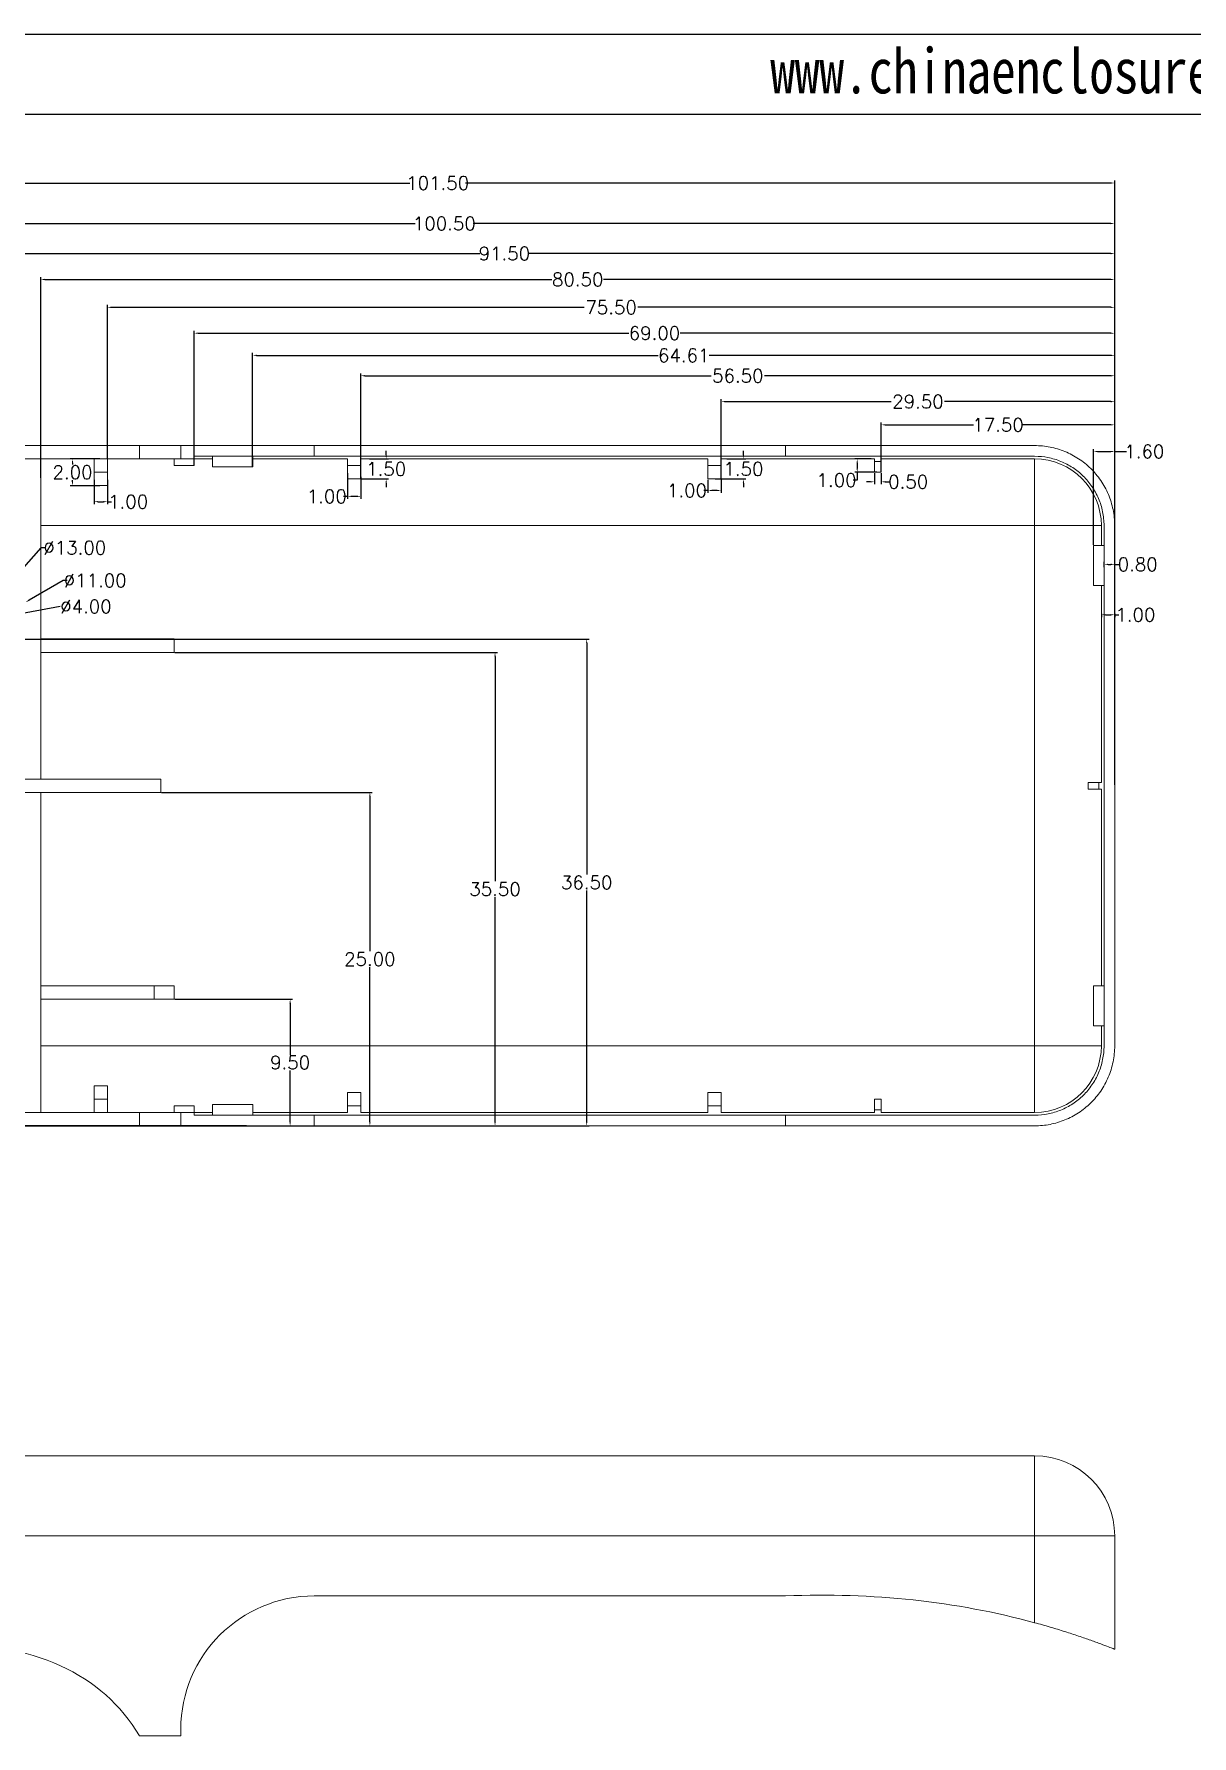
# Model space of a CAD drawing. Header units: inches. Extents: x 1531 to 2581, y 452 to 704.
# Drawn here: x 2281.6 to 2368.4, y 576.7 to 704.3 of the extents above; entities that cross this region are included whole.
import ezdxf

# ---------------------------------------------------------------- set-up
doc = ezdxf.new("R2010")
doc.units = ezdxf.units.IN
doc.header["$LTSCALE"] = 15
doc.layers.add('文字', color=81, linetype='Continuous')
doc.styles.get("Standard").update_dxf_attribs({"font": 'txt', "bigfont": 'gbcbig.shx'})
doc.styles.add('宋体', font='', dxfattribs={"width": 0.8, "height": 3.5})
doc.styles.get('宋体').set_extended_font_data('SimSun')
doc.dimstyles.new('1.5', dxfattribs={"dimtxt": 1, "dimasz": 0.3, "dimexe": 0.18, "dimexo": 0.0625, "dimgap": 0.09, "dimtad": 0, "dimtih": 1, "dimtoh": 1, "dimzin": 0, "dimdsep": 46, "dimtxsty": 'Standard', "dimcen": 0, "dimadec": 0, "dimazin": 2, "dimtfac": 1, "dimtofl": 0, "dimtmove": 0, "dimatfit": 3, "dimfxl": 1, "dimtolj": 1, "dimtzin": 0, "dimarcsym": 0})

# ---------------------------------------------------------------- blocks, each defined once
blk = doc.blocks.new('*D261')
at = {"color": 0, "lineweight": -2}
for p, q in [((2261.12, 648.03), (2261.12, 693.33)), ((2261.42, 693.15), (2309.78, 693.15)), ((2362.32, 693.15), (2313.96, 693.15)), ((2362.62, 648.03), (2362.62, 693.33))]:
    blk.add_line(p, q, dxfattribs=at)
at = {"color": 0}
for points in [[(2261.42, 693.2), (2261.42, 693.1), (2261.12, 693.15)], [(2362.32, 693.2), (2362.32, 693.1), (2362.62, 693.15)]]:
    blk.add_solid(points, dxfattribs=at)
at = {"layer": 'Defpoints', "color": 0}
for p in [(2362.62, 693.15), (2261.12, 647.96), (2362.62, 647.96)]:
    blk.add_point(p, dxfattribs=at)
at = {"color": 0, "insert": (2311.87, 693.15), "char_height": 1, "attachment_point": 5}
blk.add_mtext('\\A1;101.50', dxfattribs=at)
blk = doc.blocks.new('*D262')
at = {"color": 0, "lineweight": -2}
for p, q in [((2361.02, 666.03), (2361.02, 673.2)), ((2361.32, 673.02), (2362.32, 673.02)), ((2362.62, 659.86), (2362.62, 673.2)), ((2362.62, 673.02), (2363.5, 673.02))]:
    blk.add_line(p, q, dxfattribs=at)
at = {"color": 0}
for points in [[(2361.32, 673.07), (2361.32, 672.97), (2361.02, 673.02)], [(2362.32, 673.07), (2362.32, 672.97), (2362.62, 673.02)]]:
    blk.add_solid(points, dxfattribs=at)
at = {"layer": 'Defpoints', "color": 0}
for p in [(2361.02, 673.02), (2361.02, 665.96), (2362.62, 659.8)]:
    blk.add_point(p, dxfattribs=at)
at = {"color": 0, "insert": (2364.84, 673.02), "char_height": 1, "attachment_point": 5}
blk.add_mtext('\\A1;1.60', dxfattribs=at)
blk = doc.blocks.new('*D263')
at = {"color": 0, "lineweight": -2}
for p, q in [((2361.82, 664.34), (2361.82, 664.74)), ((2362.12, 664.56), (2362.32, 664.56)), ((2362.62, 664.34), (2362.62, 664.74)), ((2362.62, 664.56), (2362.92, 664.56))]:
    blk.add_line(p, q, dxfattribs=at)
at = {"color": 0}
for points in [[(2362.12, 664.61), (2362.12, 664.51), (2361.82, 664.56)], [(2362.32, 664.61), (2362.32, 664.51), (2362.62, 664.56)]]:
    blk.add_solid(points, dxfattribs=at)
at = {"layer": 'Defpoints', "color": 0}
for p in [(2361.82, 664.28), (2362.62, 664.56), (2362.62, 664.28)]:
    blk.add_point(p, dxfattribs=at)
at = {"color": 0, "insert": (2364.34, 664.56), "char_height": 1, "attachment_point": 5}
blk.add_mtext('\\A1;0.80', dxfattribs=at)
blk = doc.blocks.new('*D264')
at = {"color": 0, "lineweight": -2}
for p, q in [((2361.62, 660.84), (2361.62, 660.6)), ((2361.92, 660.78), (2362.32, 660.78)), ((2362.62, 660.84), (2362.62, 660.6)), ((2362.62, 660.78), (2362.92, 660.78))]:
    blk.add_line(p, q, dxfattribs=at)
at = {"color": 0}
for points in [[(2361.92, 660.83), (2361.92, 660.73), (2361.62, 660.78)], [(2362.32, 660.83), (2362.32, 660.73), (2362.62, 660.78)]]:
    blk.add_solid(points, dxfattribs=at)
at = {"layer": 'Defpoints', "color": 0}
for p in [(2361.62, 660.91), (2362.62, 660.91), (2362.62, 660.78)]:
    blk.add_point(p, dxfattribs=at)
at = {"color": 0, "insert": (2364.17, 660.78), "char_height": 1, "attachment_point": 5}
blk.add_mtext('\\A1;1.00', dxfattribs=at)
blk = doc.blocks.new('*D265')
at = {"color": 0, "lineweight": -2}
for p, q in [((2345.12, 671.53), (2345.12, 675.2)), ((2345.42, 675.02), (2352.03, 675.02)), ((2362.32, 675.02), (2355.71, 675.02)), ((2362.62, 666.27), (2362.62, 675.2))]:
    blk.add_line(p, q, dxfattribs=at)
at = {"color": 0}
for points in [[(2345.42, 675.07), (2345.42, 674.97), (2345.12, 675.02)], [(2362.32, 675.07), (2362.32, 674.97), (2362.62, 675.02)]]:
    blk.add_solid(points, dxfattribs=at)
at = {"layer": 'Defpoints', "color": 0}
for p in [(2345.12, 675.02), (2345.12, 671.46), (2362.62, 666.21)]:
    blk.add_point(p, dxfattribs=at)
at = {"color": 0, "insert": (2353.87, 675.02), "char_height": 1, "attachment_point": 5}
blk.add_mtext('\\A1;17.50', dxfattribs=at)
blk = doc.blocks.new('*D266')
at = {"color": 0, "lineweight": -2}
for p, q in [((2333.12, 671.03), (2333.12, 676.94)), ((2333.42, 676.76), (2345.86, 676.76)), ((2362.32, 676.76), (2349.87, 676.76)), ((2362.62, 663.19), (2362.62, 676.94))]:
    blk.add_line(p, q, dxfattribs=at)
at = {"color": 0}
for points in [[(2333.42, 676.81), (2333.42, 676.71), (2333.12, 676.76)], [(2362.32, 676.81), (2362.32, 676.71), (2362.62, 676.76)]]:
    blk.add_solid(points, dxfattribs=at)
at = {"layer": 'Defpoints', "color": 0}
for p in [(2333.12, 676.76), (2333.12, 670.96), (2362.62, 663.12)]:
    blk.add_point(p, dxfattribs=at)
at = {"color": 0, "insert": (2347.87, 676.76), "char_height": 1, "attachment_point": 5}
blk.add_mtext('\\A1;29.50', dxfattribs=at)
blk = doc.blocks.new('*D267')
at = {"color": 0, "lineweight": -2}
for p, q in [((2306.12, 671.03), (2306.12, 678.88)), ((2362.62, 657.6), (2362.62, 678.88)), ((2306.42, 678.7), (2332.36, 678.7)), ((2362.32, 678.7), (2336.37, 678.7))]:
    blk.add_line(p, q, dxfattribs=at)
at = {"color": 0}
for points in [[(2306.42, 678.75), (2306.42, 678.65), (2306.12, 678.7)], [(2362.32, 678.75), (2362.32, 678.65), (2362.62, 678.7)]]:
    blk.add_solid(points, dxfattribs=at)
at = {"layer": 'Defpoints', "color": 0}
for p in [(2306.12, 678.7), (2306.12, 670.96), (2362.62, 657.53)]:
    blk.add_point(p, dxfattribs=at)
at = {"color": 0, "insert": (2334.37, 678.7), "char_height": 1, "attachment_point": 5}
blk.add_mtext('\\A1;56.50', dxfattribs=at)
blk = doc.blocks.new('*D268')
at = {"color": 0, "lineweight": -2}
for p, q in [((2298, 671.93), (2298, 680.41)), ((2298.3, 680.23), (2328.39, 680.23)), ((2362.32, 680.23), (2332.23, 680.23)), ((2362.62, 654.17), (2362.62, 680.41))]:
    blk.add_line(p, q, dxfattribs=at)
at = {"color": 0}
for points in [[(2298.3, 680.28), (2298.3, 680.18), (2298, 680.23)], [(2362.32, 680.28), (2362.32, 680.18), (2362.62, 680.23)]]:
    blk.add_solid(points, dxfattribs=at)
at = {"layer": 'Defpoints', "color": 0}
for p in [(2298, 680.23), (2298, 671.86), (2362.62, 654.11)]:
    blk.add_point(p, dxfattribs=at)
at = {"color": 0, "insert": (2330.31, 680.23), "char_height": 1, "attachment_point": 5}
blk.add_mtext('\\A1;64.61', dxfattribs=at)
blk = doc.blocks.new('*D269')
at = {"color": 0, "lineweight": -2}
for p, q in [((2287.12, 672.53), (2287.12, 684.01)), ((2362.62, 655.73), (2362.62, 684.01)), ((2287.42, 683.83), (2322.86, 683.83)), ((2362.32, 683.83), (2326.87, 683.83))]:
    blk.add_line(p, q, dxfattribs=at)
at = {"color": 0}
for points in [[(2287.42, 683.88), (2287.42, 683.78), (2287.12, 683.83)], [(2362.32, 683.88), (2362.32, 683.78), (2362.62, 683.83)]]:
    blk.add_solid(points, dxfattribs=at)
at = {"layer": 'Defpoints', "color": 0}
for p in [(2287.12, 683.83), (2287.12, 672.46), (2362.62, 655.67)]:
    blk.add_point(p, dxfattribs=at)
at = {"color": 0, "insert": (2324.87, 683.83), "char_height": 1, "attachment_point": 5}
blk.add_mtext('\\A1;75.50', dxfattribs=at)
blk = doc.blocks.new('*D270')
at = {"color": 0, "lineweight": -2}
for p, q in [((2293.62, 672.03), (2293.62, 682.07)), ((2293.92, 681.89), (2326.19, 681.89)), ((2362.32, 681.89), (2330.04, 681.89)), ((2362.62, 658.76), (2362.62, 682.07))]:
    blk.add_line(p, q, dxfattribs=at)
at = {"color": 0}
for points in [[(2293.92, 681.94), (2293.92, 681.84), (2293.62, 681.89)], [(2362.32, 681.94), (2362.32, 681.84), (2362.62, 681.89)]]:
    blk.add_solid(points, dxfattribs=at)
at = {"layer": 'Defpoints', "color": 0}
for p in [(2362.62, 681.89), (2293.62, 671.96), (2362.62, 658.7)]:
    blk.add_point(p, dxfattribs=at)
at = {"color": 0, "insert": (2328.12, 681.89), "char_height": 1, "attachment_point": 5}
blk.add_mtext('\\A1;69.00', dxfattribs=at)
blk = doc.blocks.new('*D271')
at = {"color": 0, "lineweight": -2}
for p, q in [((2282.12, 671.04), (2282.12, 686.1)), ((2282.42, 685.92), (2320.44, 685.92)), ((2362.32, 685.92), (2324.29, 685.92)), ((2362.62, 657.6), (2362.62, 686.1))]:
    blk.add_line(p, q, dxfattribs=at)
at = {"color": 0}
for points in [[(2282.42, 685.97), (2282.42, 685.87), (2282.12, 685.92)], [(2362.32, 685.97), (2362.32, 685.87), (2362.62, 685.92)]]:
    blk.add_solid(points, dxfattribs=at)
at = {"layer": 'Defpoints', "color": 0}
for p in [(2362.62, 685.92), (2282.12, 670.98), (2362.62, 657.53)]:
    blk.add_point(p, dxfattribs=at)
at = {"color": 0, "insert": (2322.37, 685.92), "char_height": 1, "attachment_point": 5}
blk.add_mtext('\\A1;80.50', dxfattribs=at)
blk = doc.blocks.new('*D272')
at = {"color": 0, "lineweight": -2}
for p, q in [((2271.12, 670.78), (2271.12, 688.04)), ((2271.42, 687.86), (2315.03, 687.86)), ((2362.32, 687.86), (2318.71, 687.86)), ((2362.62, 657.6), (2362.62, 688.04))]:
    blk.add_line(p, q, dxfattribs=at)
at = {"color": 0}
for points in [[(2271.42, 687.91), (2271.42, 687.81), (2271.12, 687.86)], [(2362.32, 687.91), (2362.32, 687.81), (2362.62, 687.86)]]:
    blk.add_solid(points, dxfattribs=at)
at = {"layer": 'Defpoints', "color": 0}
for p in [(2362.62, 687.86), (2271.12, 670.71), (2362.62, 657.53)]:
    blk.add_point(p, dxfattribs=at)
at = {"color": 0, "insert": (2316.87, 687.86), "char_height": 1, "attachment_point": 5}
blk.add_mtext('\\A1;91.50', dxfattribs=at)
blk = doc.blocks.new('*D273')
at = {"color": 0, "lineweight": -2}
for p, q in [((2262.12, 666.15), (2262.12, 690.29)), ((2362.62, 654.17), (2362.62, 690.29)), ((2262.42, 690.11), (2310.19, 690.11)), ((2362.32, 690.11), (2314.54, 690.11))]:
    blk.add_line(p, q, dxfattribs=at)
at = {"color": 0}
for points in [[(2262.42, 690.16), (2262.42, 690.06), (2262.12, 690.11)], [(2362.32, 690.16), (2362.32, 690.06), (2362.62, 690.11)]]:
    blk.add_solid(points, dxfattribs=at)
at = {"layer": 'Defpoints', "color": 0}
for p in [(2362.62, 690.11), (2262.12, 666.09), (2362.62, 654.11)]:
    blk.add_point(p, dxfattribs=at)
at = {"color": 0, "insert": (2312.37, 690.11), "char_height": 1, "attachment_point": 5}
blk.add_mtext('\\A1;100.50', dxfattribs=at)
blk = doc.blocks.new('*D274')
at = {"color": 0, "lineweight": -2}
for p, q in [((2306.75, 672.46), (2308.19, 672.46)), ((2308.01, 672.76), (2308.01, 673.06)), ((2306.18, 670.96), (2308.19, 670.96)), ((2308.01, 670.66), (2308.01, 670.36))]:
    blk.add_line(p, q, dxfattribs=at)
at = {"color": 0}
for points in [[(2307.96, 672.76), (2308.06, 672.76), (2308.01, 672.46)], [(2307.96, 670.66), (2308.06, 670.66), (2308.01, 670.96)]]:
    blk.add_solid(points, dxfattribs=at)
at = {"layer": 'Defpoints', "color": 0}
for p in [(2306.69, 672.46), (2306.12, 670.96), (2308.01, 670.96)]:
    blk.add_point(p, dxfattribs=at)
at = {"color": 0, "insert": (2308.01, 671.71), "char_height": 1, "attachment_point": 5}
blk.add_mtext('\\A1;1.50', dxfattribs=at)
blk = doc.blocks.new('*D275')
at = {"color": 0, "lineweight": -2}
for p, q in [((2305.12, 671.4), (2305.12, 669.48)), ((2306.12, 671.12), (2306.12, 669.48)), ((2305.12, 669.66), (2304.82, 669.66)), ((2305.82, 669.66), (2305.42, 669.66))]:
    blk.add_line(p, q, dxfattribs=at)
at = {"color": 0}
for points in [[(2305.42, 669.71), (2305.42, 669.61), (2305.12, 669.66)], [(2305.82, 669.71), (2305.82, 669.61), (2306.12, 669.66)]]:
    blk.add_solid(points, dxfattribs=at)
at = {"layer": 'Defpoints', "color": 0}
for p in [(2305.12, 671.46), (2306.12, 671.19), (2305.12, 669.66)]:
    blk.add_point(p, dxfattribs=at)
at = {"color": 0, "insert": (2303.56, 669.66), "char_height": 1, "attachment_point": 5}
blk.add_mtext('\\A1;1.00', dxfattribs=at)
blk = doc.blocks.new('*D276')
at = {"color": 0, "lineweight": -2}
for p, q in [((2332.12, 670.1), (2331.82, 670.1)), ((2332.12, 670.9), (2332.12, 669.92)), ((2332.82, 670.1), (2332.42, 670.1)), ((2333.12, 670.9), (2333.12, 669.92))]:
    blk.add_line(p, q, dxfattribs=at)
at = {"color": 0}
for points in [[(2332.42, 670.15), (2332.42, 670.05), (2332.12, 670.1)], [(2332.82, 670.15), (2332.82, 670.05), (2333.12, 670.1)]]:
    blk.add_solid(points, dxfattribs=at)
at = {"layer": 'Defpoints', "color": 0}
for p in [(2332.12, 670.96), (2332.12, 670.1), (2333.12, 670.96)]:
    blk.add_point(p, dxfattribs=at)
at = {"color": 0, "insert": (2330.56, 670.1), "char_height": 1, "attachment_point": 5}
blk.add_mtext('\\A1;1.00', dxfattribs=at)
blk = doc.blocks.new('*D277')
at = {"color": 0, "lineweight": -2}
for p, q in [((2333.54, 672.46), (2334.97, 672.46)), ((2334.79, 672.76), (2334.79, 673.06)), ((2332.68, 670.96), (2334.97, 670.96)), ((2334.79, 670.66), (2334.79, 670.36))]:
    blk.add_line(p, q, dxfattribs=at)
at = {"color": 0}
for points in [[(2334.74, 672.76), (2334.84, 672.76), (2334.79, 672.46)], [(2334.74, 670.66), (2334.84, 670.66), (2334.79, 670.96)]]:
    blk.add_solid(points, dxfattribs=at)
at = {"layer": 'Defpoints', "color": 0}
for p in [(2333.47, 672.46), (2334.79, 672.46), (2332.62, 670.96)]:
    blk.add_point(p, dxfattribs=at)
at = {"color": 0, "insert": (2334.79, 671.71), "char_height": 1, "attachment_point": 5}
blk.add_mtext('\\A1;1.50', dxfattribs=at)
blk = doc.blocks.new('*D278')
at = {"color": 0, "lineweight": -2}
for p, q in [((2344.62, 671.4), (2344.62, 670.57)), ((2345.12, 671.4), (2345.12, 670.57)), ((2344.32, 670.75), (2344.02, 670.75)), ((2345.42, 670.75), (2345.72, 670.75))]:
    blk.add_line(p, q, dxfattribs=at)
at = {"color": 0}
for points in [[(2344.32, 670.8), (2344.32, 670.7), (2344.62, 670.75)], [(2345.42, 670.8), (2345.42, 670.7), (2345.12, 670.75)]]:
    blk.add_solid(points, dxfattribs=at)
at = {"layer": 'Defpoints', "color": 0}
for p in [(2344.62, 671.46), (2345.12, 671.46), (2345.12, 670.75)]:
    blk.add_point(p, dxfattribs=at)
at = {"color": 0, "insert": (2347.14, 670.75), "char_height": 1, "attachment_point": 5}
blk.add_mtext('\\A1;0.50', dxfattribs=at)
blk = doc.blocks.new('*D279')
at = {"color": 0, "lineweight": -2}
for p, q in [((2344.36, 672.46), (2343.14, 672.46)), ((2344.8, 671.46), (2343.14, 671.46)), ((2343.32, 672.16), (2343.32, 671.76)), ((2343.32, 671.46), (2343.32, 670.87)), ((2343.32, 670.87), (2343.02, 670.87))]:
    blk.add_line(p, q, dxfattribs=at)
at = {"color": 0}
for points in [[(2343.27, 672.16), (2343.37, 672.16), (2343.32, 672.46)], [(2343.27, 671.76), (2343.37, 671.76), (2343.32, 671.46)]]:
    blk.add_solid(points, dxfattribs=at)
at = {"layer": 'Defpoints', "color": 0}
for p in [(2343.32, 672.46), (2344.42, 672.46), (2344.87, 671.46)]:
    blk.add_point(p, dxfattribs=at)
at = {"color": 0, "insert": (2341.77, 670.87), "char_height": 1, "attachment_point": 5}
blk.add_mtext('\\A1;1.00', dxfattribs=at)
blk = doc.blocks.new('*D280')
at = {"color": 0, "lineweight": -2}
for p, q in [((2286.55, 672.46), (2284.32, 672.46)), ((2284.5, 672.16), (2284.5, 672.05)), ((2286.55, 670.46), (2284.32, 670.46)), ((2284.5, 670.76), (2284.5, 670.87))]:
    blk.add_line(p, q, dxfattribs=at)
at = {"color": 0}
for points in [[(2284.45, 672.16), (2284.55, 672.16), (2284.5, 672.46)], [(2284.45, 670.76), (2284.55, 670.76), (2284.5, 670.46)]]:
    blk.add_solid(points, dxfattribs=at)
at = {"layer": 'Defpoints', "color": 0}
for p in [(2284.5, 672.46), (2286.62, 672.46), (2286.62, 670.46)]:
    blk.add_point(p, dxfattribs=at)
at = {"color": 0, "insert": (2284.5, 671.46), "char_height": 1, "attachment_point": 5}
blk.add_mtext('\\A1;2.00', dxfattribs=at)
blk = doc.blocks.new('*D281')
at = {"color": 0, "lineweight": -2}
for p, q in [((2286.12, 670.9), (2286.12, 669.08)), ((2287.12, 670.9), (2287.12, 669.08)), ((2286.42, 669.26), (2286.82, 669.26)), ((2287.12, 669.26), (2287.42, 669.26))]:
    blk.add_line(p, q, dxfattribs=at)
at = {"color": 0}
for points in [[(2286.42, 669.31), (2286.42, 669.21), (2286.12, 669.26)], [(2286.82, 669.31), (2286.82, 669.21), (2287.12, 669.26)]]:
    blk.add_solid(points, dxfattribs=at)
at = {"layer": 'Defpoints', "color": 0}
for p in [(2286.12, 670.96), (2287.12, 670.96), (2287.12, 669.26)]:
    blk.add_point(p, dxfattribs=at)
at = {"color": 0, "insert": (2288.67, 669.26), "char_height": 1, "attachment_point": 5}
blk.add_mtext('\\A1;1.00', dxfattribs=at)
blk = doc.blocks.new('*D290')
at = {"color": 0, "lineweight": -2}
for p, q in [((2263.8, 662.96), (2239.47, 662.96)), ((2239.65, 662.66), (2239.65, 643.3)), ((2239.65, 622.76), (2239.65, 642.12)), ((2297.55, 622.46), (2239.47, 622.46))]:
    blk.add_line(p, q, dxfattribs=at)
at = {"color": 0}
for points in [[(2239.6, 662.66), (2239.7, 662.66), (2239.65, 662.96)], [(2239.6, 622.76), (2239.7, 622.76), (2239.65, 622.46)]]:
    blk.add_solid(points, dxfattribs=at)
at = {"layer": 'Defpoints', "color": 0}
for p in [(2239.65, 662.96), (2263.87, 662.96), (2297.62, 622.46)]:
    blk.add_point(p, dxfattribs=at)
at = {"color": 0, "insert": (2239.65, 642.71), "char_height": 1, "attachment_point": 5}
blk.add_mtext('\\A1;40.50', dxfattribs=at)
blk = doc.blocks.new('*D293')
at = {"color": 0, "lineweight": -2}
for p, q in [((2292.18, 631.96), (2300.99, 631.96)), ((2300.81, 631.66), (2300.81, 627.8)), ((2300.81, 622.76), (2300.81, 626.62)), ((2295.69, 622.46), (2300.99, 622.46))]:
    blk.add_line(p, q, dxfattribs=at)
at = {"color": 0}
for points in [[(2300.76, 631.66), (2300.86, 631.66), (2300.81, 631.96)], [(2300.76, 622.76), (2300.86, 622.76), (2300.81, 622.46)]]:
    blk.add_solid(points, dxfattribs=at)
at = {"layer": 'Defpoints', "color": 0}
for p in [(2292.12, 631.96), (2300.81, 631.96), (2295.63, 622.46)]:
    blk.add_point(p, dxfattribs=at)
at = {"color": 0, "insert": (2300.81, 627.21), "char_height": 1, "attachment_point": 5}
blk.add_mtext('\\A1;9.50', dxfattribs=at)
blk = doc.blocks.new('*D294')
at = {"color": 0, "lineweight": -2}
for p, q in [((2291.18, 647.46), (2306.97, 647.46)), ((2306.79, 647.16), (2306.79, 635.55)), ((2306.79, 622.76), (2306.79, 634.37)), ((2303.63, 622.46), (2306.97, 622.46))]:
    blk.add_line(p, q, dxfattribs=at)
at = {"color": 0}
for points in [[(2306.74, 647.16), (2306.84, 647.16), (2306.79, 647.46)], [(2306.74, 622.76), (2306.84, 622.76), (2306.79, 622.46)]]:
    blk.add_solid(points, dxfattribs=at)
at = {"layer": 'Defpoints', "color": 0}
for p in [(2291.12, 647.46), (2306.79, 647.46), (2303.56, 622.46)]:
    blk.add_point(p, dxfattribs=at)
at = {"color": 0, "insert": (2306.79, 634.96), "char_height": 1, "attachment_point": 5}
blk.add_mtext('\\A1;25.00', dxfattribs=at)
blk = doc.blocks.new('*D295')
at = {"color": 0, "lineweight": -2}
for p, q in [((2292.18, 657.96), (2316.35, 657.96)), ((2316.17, 657.66), (2316.17, 640.8)), ((2316.17, 622.76), (2316.17, 639.62)), ((2311.6, 622.46), (2316.35, 622.46))]:
    blk.add_line(p, q, dxfattribs=at)
at = {"color": 0}
for points in [[(2316.12, 657.66), (2316.22, 657.66), (2316.17, 657.96)], [(2316.12, 622.76), (2316.22, 622.76), (2316.17, 622.46)]]:
    blk.add_solid(points, dxfattribs=at)
at = {"layer": 'Defpoints', "color": 0}
for p in [(2292.12, 657.96), (2316.17, 657.96), (2311.54, 622.46)]:
    blk.add_point(p, dxfattribs=at)
at = {"color": 0, "insert": (2316.17, 640.21), "char_height": 1, "attachment_point": 5}
blk.add_mtext('\\A1;35.50', dxfattribs=at)
blk = doc.blocks.new('*D296')
at = {"color": 0, "lineweight": -2}
for p, q in [((2277.97, 658.96), (2323.22, 658.96)), ((2323.04, 658.66), (2323.04, 641.3)), ((2323.04, 622.76), (2323.04, 640.12)), ((2278.44, 622.46), (2323.22, 622.46))]:
    blk.add_line(p, q, dxfattribs=at)
at = {"color": 0}
for points in [[(2322.99, 658.66), (2323.09, 658.66), (2323.04, 658.96)], [(2322.99, 622.76), (2323.09, 622.76), (2323.04, 622.46)]]:
    blk.add_solid(points, dxfattribs=at)
at = {"layer": 'Defpoints', "color": 0}
for p in [(2277.9, 658.96), (2278.38, 622.46), (2323.04, 622.46)]:
    blk.add_point(p, dxfattribs=at)
at = {"color": 0, "insert": (2323.04, 640.71), "char_height": 1, "attachment_point": 5}
blk.add_mtext('\\A1;36.50', dxfattribs=at)
blk = doc.blocks.new('*D298')
at = {"color": 0, "lineweight": -2}
blk.add_line((2283.58, 661.4), (2278.16, 660.39), dxfattribs=at)
at = {"color": 0}
blk.add_solid([(2278.16, 660.44), (2278.17, 660.34), (2277.87, 660.33)], dxfattribs=at)
at = {"layer": 'Defpoints', "color": 0}
for p in [(2277.87, 660.33), (2273.94, 659.6)]:
    blk.add_point(p, dxfattribs=at)
at = {"color": 0, "insert": (2285.51, 661.4), "char_height": 1, "attachment_point": 5}
blk.add_mtext('\\A1;∅4.00', dxfattribs=at)
blk = doc.blocks.new('*D299')
at = {"color": 0, "lineweight": -2}
for p, q in [((2282.12, 665.81), (2280.66, 664.12)), ((2282.42, 665.81), (2282.12, 665.81))]:
    blk.add_line(p, q, dxfattribs=at)
at = {"color": 0}
blk.add_solid([(2280.62, 664.15), (2280.7, 664.09), (2280.46, 663.89)], dxfattribs=at)
at = {"layer": 'Defpoints', "color": 0}
for p in [(2280.46, 663.89), (2271.98, 654.04)]:
    blk.add_point(p, dxfattribs=at)
at = {"color": 0, "insert": (2284.67, 665.81), "char_height": 1, "attachment_point": 5}
blk.add_mtext('\\A1;∅13.00', dxfattribs=at)
blk = doc.blocks.new('*D300')
at = {"color": 0, "lineweight": -2}
for p, q in [((2283.81, 663.36), (2281.24, 661.87)), ((2284.11, 663.36), (2283.81, 663.36))]:
    blk.add_line(p, q, dxfattribs=at)
at = {"color": 0}
blk.add_solid([(2281.22, 661.92), (2281.27, 661.83), (2280.98, 661.72)], dxfattribs=at)
at = {"layer": 'Defpoints', "color": 0}
for p in [(2280.98, 661.72), (2271.46, 656.21)]:
    blk.add_point(p, dxfattribs=at)
at = {"color": 0, "insert": (2286.2, 663.36), "char_height": 1, "attachment_point": 5}
blk.add_mtext('\\A1;∅11.00', dxfattribs=at)

msp = doc.modelspace()

# ---------------------------------------------------------------- linework, layer by layer
for p, q in [((2224.867, 704.319), (2581.267, 704.319)), ((2236.867, 698.319), (2575.267, 698.319))]:
    msp.add_line(p, q)
at = {"color": 7, "linetype": 'Continuous', "lineweight": 15}
for p, q in [((2282.117, 648.465), (2282.117, 672.465)), ((2286.117, 672.465), (2286.117, 671.465)), ((2287.117, 671.465), (2287.117, 672.465)), ((2289.513, 673.465), (2289.513, 672.465)), ((2292.617, 673.465), (2289.513, 673.465)), ((2292.617, 672.465), (2289.513, 672.465)), ((2292.117, 671.965), (2292.117, 672.465)), ((2292.617, 673.465), (2292.617, 672.465)), ((2292.617, 673.465), (2302.617, 673.465)), ((2292.617, 672.465), (2293.617, 672.465)), ((2302.617, 672.665), (2293.617, 672.665)), ((2293.617, 672.465), (2293.617, 672.665)), ((2293.617, 672.465), (2293.617, 671.965)), ((2295.005, 672.465), (2293.617, 672.465)), ((2295.005, 671.865), (2295.005, 672.665)), ((2298.005, 672.665), (2298.005, 671.865)), ((2305.117, 672.465), (2298.005, 672.465)), ((2302.617, 673.465), (2302.617, 672.665)), ((2302.617, 673.465), (2337.953, 673.465)), ((2302.617, 672.665), (2337.953, 672.665)), ((2305.117, 672.465), (2305.117, 671.965)), ((2332.117, 672.465), (2306.117, 672.465)), ((2306.117, 671.965), (2306.117, 672.465)), ((2332.117, 672.465), (2332.117, 671.965)), ((2344.617, 672.465), (2333.117, 672.465)), ((2333.117, 671.965), (2333.117, 672.465)), ((2337.953, 673.465), (2337.953, 672.665)), ((2344.617, 672.465), (2344.617, 672.265)), ((2356.617, 672.465), (2345.117, 672.465)), ((2345.117, 672.265), (2345.117, 672.465)), ((2356.617, 667.465), (2356.617, 672.465)), ((2287.117, 671.465), (2286.117, 671.465)), ((2286.117, 671.465), (2286.117, 670.465)), ((2287.117, 671.465), (2287.117, 670.465)), ((2292.117, 671.965), (2293.617, 671.965)), ((2298.005, 671.865), (2295.005, 671.865)), ((2305.117, 671.965), (2306.117, 671.965)), ((2305.117, 670.965), (2305.117, 671.965)), ((2306.117, 671.965), (2306.117, 670.965)), ((2332.117, 670.965), (2332.117, 671.965)), ((2332.117, 671.965), (2333.117, 671.965)), ((2333.117, 671.965), (2333.117, 670.965)), ((2345.117, 672.265), (2344.617, 672.265)), ((2344.617, 672.265), (2344.617, 671.465)), ((2345.117, 671.465), (2344.617, 671.465)), ((2345.117, 671.465), (2345.117, 672.265)), ((2287.117, 670.465), (2286.117, 670.465)), ((2306.117, 670.965), (2305.117, 670.965)), ((2333.117, 670.965), (2332.117, 670.965)), ((2282.117, 667.465), (2356.617, 667.465)), ((2356.617, 667.465), (2356.617, 628.465)), ((2361.617, 667.465), (2356.617, 667.465)), ((2361.617, 665.965), (2361.617, 667.465)), ((2361.817, 667.465), (2361.817, 628.465)), ((2362.617, 667.465), (2362.617, 628.465)), ((2361.017, 662.965), (2361.017, 665.965)), ((2361.017, 665.965), (2361.817, 665.965)), ((2361.817, 662.965), (2361.017, 662.965)), ((2361.617, 648.215), (2361.617, 662.965)), ((2292.117, 658.965), (2282.117, 658.965)), ((2292.117, 657.965), (2292.117, 658.965)), ((2282.117, 657.965), (2292.117, 657.965)), ((2273.003, 648.465), (2291.117, 648.465)), ((2291.117, 647.465), (2291.117, 648.465)), ((2360.617, 648.215), (2360.617, 647.715)), ((2361.417, 648.215), (2360.617, 648.215)), ((2361.417, 648.215), (2361.417, 647.715)), ((2361.617, 648.215), (2361.417, 648.215)), ((2273.003, 647.465), (2291.117, 647.465)), ((2282.117, 623.465), (2282.117, 647.465)), ((2360.617, 647.715), (2361.417, 647.715)), ((2361.417, 647.715), (2361.617, 647.715)), ((2361.617, 632.965), (2361.617, 647.715)), ((2290.617, 632.965), (2282.117, 632.965)), ((2290.617, 632.965), (2290.617, 631.965)), ((2290.617, 632.965), (2292.117, 632.965)), ((2292.117, 632.965), (2292.117, 631.965)), ((2361.017, 632.965), (2361.017, 629.965)), ((2361.017, 632.965), (2361.817, 632.965)), ((2282.117, 631.965), (2290.617, 631.965)), ((2290.617, 631.965), (2292.117, 631.965)), ((2361.817, 629.965), (2361.017, 629.965)), ((2361.617, 628.465), (2361.617, 629.965)), ((2356.617, 628.465), (2282.117, 628.465)), ((2361.617, 628.465), (2356.617, 628.465)), ((2356.617, 623.465), (2356.617, 628.465)), ((2286.117, 625.465), (2287.117, 625.465)), ((2286.117, 624.465), (2286.117, 625.465)), ((2287.117, 624.465), (2287.117, 625.465)), ((2286.117, 624.465), (2287.117, 624.465)), ((2286.117, 624.465), (2286.117, 623.465)), ((2287.117, 623.465), (2287.117, 624.465)), ((2292.117, 623.965), (2292.117, 623.465)), ((2292.117, 623.965), (2293.617, 623.965)), ((2293.617, 623.465), (2293.617, 623.965)), ((2298.005, 624.065), (2295.005, 624.065)), ((2295.005, 623.265), (2295.005, 624.065)), ((2298.005, 624.065), (2298.005, 623.265)), ((2306.117, 624.965), (2305.117, 624.965)), ((2305.117, 624.965), (2305.117, 623.965)), ((2305.117, 623.965), (2306.117, 623.965)), ((2305.117, 623.965), (2305.117, 623.465)), ((2306.117, 623.965), (2306.117, 624.965)), ((2306.117, 623.465), (2306.117, 623.965)), ((2332.117, 624.965), (2332.117, 623.965)), ((2333.117, 624.965), (2332.117, 624.965)), ((2332.117, 623.965), (2333.117, 623.965)), ((2332.117, 623.965), (2332.117, 623.465)), ((2333.117, 623.965), (2333.117, 624.965)), ((2333.117, 623.465), (2333.117, 623.965)), ((2345.117, 624.465), (2344.617, 624.465)), ((2344.617, 624.465), (2344.617, 623.665)), ((2345.117, 623.665), (2345.117, 624.465)), ((2289.513, 623.465), (2289.513, 622.465)), ((2289.513, 623.465), (2292.617, 623.465)), ((2292.617, 623.465), (2292.617, 622.465)), ((2293.617, 623.465), (2292.617, 623.465)), ((2293.617, 623.465), (2293.617, 623.265)), ((2295.005, 623.465), (2293.617, 623.465)), ((2293.617, 623.265), (2302.617, 623.265)), ((2305.117, 623.465), (2298.005, 623.465)), ((2302.617, 623.265), (2302.617, 622.465)), ((2337.953, 623.265), (2302.617, 623.265)), ((2332.117, 623.465), (2306.117, 623.465)), ((2344.617, 623.465), (2333.117, 623.465)), ((2337.953, 623.265), (2337.953, 622.465)), ((2344.617, 623.665), (2344.617, 623.465)), ((2345.117, 623.665), (2344.617, 623.665)), ((2345.117, 623.465), (2345.117, 623.665)), ((2356.617, 623.465), (2345.117, 623.465)), ((2289.513, 622.465), (2292.617, 622.465)), ((2292.617, 622.465), (2302.617, 622.465)), ((2302.617, 622.465), (2337.953, 622.465)), ((2270.117, 597.725), (2356.617, 597.725)), ((2356.617, 597.725), (2356.617, 591.725)), ((2356.617, 591.725), (2267.117, 591.725)), ((2362.617, 591.725), (2356.617, 591.725)), ((2356.617, 585.217), (2356.617, 591.725)), ((2362.617, 591.725), (2362.617, 583.225)), ((2302.617, 587.225), (2337.953, 587.225)), ((2292.617, 576.725), (2289.513, 576.725)), ((2292.617, 576.725), (2292.617, 577.225))]:
    msp.add_line(p, q, dxfattribs=at)
for centre, radius, start, end in [((2356.617, 667.465), 5, 0, 90), ((2356.617, 628.465), 5, 270, 0), ((2356.617, 591.725), 6, 0, 90), ((2302.617, 577.225), 10, 90, 180)]:
    msp.add_arc(centre, radius, start, end, dxfattribs=at)
for points in [[(2274.117, 673.465), (2281.62, 673.465), (2286.752, 673.465), (2289.513, 673.465)], [(2274.117, 672.465), (2281.62, 672.465), (2286.752, 672.465), (2289.513, 672.465)], [(2337.953, 673.465), (2344.491, 673.465), (2350.712, 673.465), (2356.617, 673.465)], [(2337.953, 672.665), (2344.491, 672.665), (2350.712, 672.665), (2356.617, 672.665)], [(2274.117, 623.465), (2281.62, 623.465), (2286.752, 623.465), (2289.513, 623.465)], [(2337.953, 623.265), (2344.491, 623.265), (2350.712, 623.265), (2356.617, 623.265)], [(2274.117, 622.465), (2281.62, 622.465), (2286.752, 622.465), (2289.513, 622.465)], [(2337.953, 622.465), (2344.491, 622.465), (2350.712, 622.465), (2356.617, 622.465)], [(2337.953, 587.225), (2344.491, 587.488), (2350.712, 586.819), (2356.617, 585.217)], [(2274.117, 583.725), (2281.62, 583.742), (2286.752, 581.409), (2289.513, 576.725)]]:
    msp.add_open_spline(points, degree=3, dxfattribs=at)
for points, knots in [([(2362.617, 667.465), (2362.617, 667.871), (2362.576, 668.27), (2362.416, 669.054), (2362.296, 669.442), (2361.985, 670.175), (2361.795, 670.521), (2361.461, 671.011), (2361.341, 671.169), (2361.089, 671.47), (2360.956, 671.613), (2360.679, 671.885), (2360.533, 672.014), (2360.231, 672.258), (2360.072, 672.374), (2359.584, 672.694), (2359.243, 672.873), (2358.53, 673.164), (2358.155, 673.277), (2357.395, 673.427), (2357.009, 673.465), (2356.617, 673.465)], [0, 0, 0, 0, 0.125, 0.125, 0.25, 0.25, 0.375, 0.375, 0.4375, 0.4375, 0.5, 0.5, 0.5625, 0.5625, 0.625, 0.625, 0.75, 0.75, 0.875, 0.875, 1, 1, 1, 1]), ([(2356.617, 672.665), (2356.957, 672.665), (2357.29, 672.632), (2357.944, 672.503), (2358.269, 672.407), (2358.891, 672.153), (2359.187, 671.998), (2359.747, 671.63), (2360.014, 671.416), (2360.498, 670.942), (2360.715, 670.684), (2361.1, 670.121), (2361.269, 669.814), (2361.537, 669.182), (2361.64, 668.853), (2361.781, 668.168), (2361.817, 667.817), (2361.817, 667.465)], [0, 0, 0, 0, 0.125, 0.125, 0.25, 0.25, 0.375, 0.375, 0.5, 0.5, 0.625, 0.625, 0.75, 0.75, 0.875, 0.875, 1, 1, 1, 1]), ([(2361.817, 628.465), (2361.817, 628.113), (2361.782, 627.767), (2361.644, 627.089), (2361.539, 626.752), (2361.27, 626.117), (2361.106, 625.817), (2360.816, 625.393), (2360.712, 625.255), (2360.493, 624.994), (2360.378, 624.87), (2360.017, 624.516), (2359.753, 624.303), (2359.188, 623.932), (2358.893, 623.777), (2358.275, 623.525), (2357.949, 623.427), (2357.29, 623.298), (2356.956, 623.265), (2356.617, 623.265)], [0, 0, 0, 0, 0.125, 0.125, 0.25, 0.25, 0.375, 0.375, 0.4375, 0.4375, 0.5, 0.5, 0.625, 0.625, 0.75, 0.75, 0.875, 0.875, 1, 1, 1, 1]), ([(2356.617, 622.465), (2357.009, 622.465), (2357.394, 622.503), (2357.961, 622.614), (2358.148, 622.66), (2358.519, 622.771), (2358.703, 622.836), (2359.242, 623.055), (2359.583, 623.235), (2360.229, 623.658), (2360.537, 623.905), (2361.094, 624.451), (2361.345, 624.749), (2361.789, 625.398), (2361.983, 625.752), (2362.294, 626.482), (2362.413, 626.861), (2362.535, 627.454), (2362.566, 627.656), (2362.607, 628.059), (2362.617, 628.261), (2362.617, 628.465)], [0, 0, 0, 0, 0.125, 0.125, 0.1875, 0.1875, 0.25, 0.25, 0.375, 0.375, 0.5, 0.5, 0.625, 0.625, 0.75, 0.75, 0.875, 0.875, 0.9375, 0.9375, 1, 1, 1, 1]), ([(2362.617, 583.225), (2362.617, 583.225), (2362.576, 583.242), (2362.416, 583.304), (2362.296, 583.351), (2361.985, 583.471), (2361.795, 583.543), (2361.461, 583.668), (2361.341, 583.712), (2361.089, 583.804), (2360.956, 583.852), (2360.679, 583.951), (2360.533, 584.002), (2360.231, 584.107), (2360.072, 584.161), (2359.584, 584.326), (2359.243, 584.437), (2358.53, 584.663), (2358.155, 584.778), (2357.395, 585.001), (2357.009, 585.11), (2356.617, 585.217)], [0, 0, 0, 0, 0.125, 0.125, 0.25, 0.25, 0.375, 0.375, 0.4375, 0.4375, 0.5, 0.5, 0.5625, 0.5625, 0.625, 0.625, 0.75, 0.75, 0.875, 0.875, 1, 1, 1, 1])]:
    msp.add_open_spline(points, degree=3, knots=knots, dxfattribs=at)

# ---------------------------------------------------------------- texts
at = {"layer": '文字', "color": 0, "insert": (2336.806, 703.251), "char_height": 3.3792, "width": 59.3693, "attachment_point": 1, "style": '宋体'}
msp.add_mtext('www.chinaenclosure.com', dxfattribs=at)

# ---------------------------------------------------------------- dimensions: what is measured, and where the dimension line sits
for base, p1, p2, picture, middle in [((2362.617, 693.147), (2261.117, 647.965), (2362.617, 647.965), '*D261', (2311.867, 693.147)), ((2362.617, 687.863), (2271.117, 670.715), (2362.617, 657.533), '*D272', (2316.867, 687.863)), ((2362.617, 685.921), (2282.117, 670.978), (2362.617, 657.533), '*D271', (2322.367, 685.921)), ((2298.005, 680.232), (2362.617, 654.108), (2298.005, 671.865), '*D268', (2330.311, 680.232)), ((2306.117, 678.701), (2362.617, 657.533), (2306.117, 670.965), '*D267', (2334.367, 678.701)), ((2333.117, 676.762), (2362.617, 663.123), (2333.117, 670.965), '*D266', (2347.867, 676.762)), ((2345.117, 675.023), (2362.617, 666.211), (2345.117, 671.465), '*D265', (2353.867, 675.023)), ((2305.117, 669.655), (2306.117, 671.185), (2305.117, 671.465), '*D275', (2303.56, 669.655)), ((2345.117, 670.754), (2344.617, 671.465), (2345.117, 671.465), '*D278', (2347.14, 670.754)), ((2287.117, 669.263), (2286.117, 670.965), (2287.117, 670.965), '*D281', (2288.674, 669.263)), ((2332.117, 670.101), (2333.117, 670.965), (2332.117, 670.965), '*D276', (2330.56, 670.101)), ((2362.617, 664.559), (2361.817, 664.276), (2362.617, 664.276), '*D263', (2364.34, 664.559)), ((2362.617, 660.781), (2361.617, 660.906), (2362.617, 660.906), '*D264', (2364.174, 660.781))]:
    dim = msp.add_linear_dim(base=base, p1=p1, p2=p2, dimstyle='1.5')
    dim.commit()
    dim.dimension.update_dxf_attribs({"geometry": picture, "text_midpoint": middle})
for base, p1, p2, picture, middle in [((2362.617, 690.109), (2262.117, 666.09), (2362.617, 654.108), '*D273', (2312.367, 690.109)), ((2287.117, 683.833), (2362.617, 655.672), (2287.117, 672.465), '*D269', (2324.867, 683.833)), ((2362.617, 681.887), (2293.617, 671.965), (2362.617, 658.702), '*D270', (2328.117, 681.887)), ((2361.017, 673.016), (2362.617, 659.802), (2361.017, 665.965), '*D262', (2364.84, 673.016))]:
    dim = msp.add_linear_dim(base=base, p1=p1, p2=p2, dimstyle='1.5')
    dim.commit()
    dim.dimension.update_dxf_attribs({"geometry": picture, "text_midpoint": middle, "dimtype": 160})
for base, p1, p2, picture, middle in [((2284.502, 672.465), (2286.617, 670.465), (2286.617, 672.465), '*D280', (2284.502, 671.465)), ((2308.009, 670.965), (2306.687, 672.465), (2306.117, 670.965), '*D274', (2308.009, 671.715)), ((2334.787, 672.465), (2332.617, 670.965), (2333.473, 672.465), '*D277', (2334.787, 671.715)), ((2239.653, 662.965), (2297.617, 622.465), (2263.867, 662.965), '*D290', (2239.653, 642.715)), ((2323.043, 622.465), (2277.904, 658.965), (2278.376, 622.465), '*D296', (2323.043, 640.715)), ((2316.166, 657.965), (2311.536, 622.465), (2292.117, 657.965), '*D295', (2316.166, 640.215)), ((2306.791, 647.465), (2303.564, 622.465), (2291.117, 647.465), '*D294', (2306.791, 634.965)), ((2300.805, 631.965), (2295.632, 622.465), (2292.117, 631.965), '*D293', (2300.805, 627.215))]:
    dim = msp.add_linear_dim(base=base, p1=p1, p2=p2, angle=90, dimstyle='1.5')
    dim.commit()
    dim.dimension.update_dxf_attribs({"geometry": picture, "text_midpoint": middle})
dim = msp.add_linear_dim(base=(2343.323, 672.465), p1=(2344.867, 671.465), p2=(2344.423, 672.465), angle=90, dimstyle='1.5')
dim.commit()
dim.dimension.update_dxf_attribs({"geometry": '*D279', "text_midpoint": (2341.767, 670.866), "dimtype": 160})
for p1, p2, picture, middle in [((2271.985, 654.037), (2280.463, 663.892), '*D299', (2284.674, 665.814)), ((2271.465, 656.207), (2280.983, 661.722), '*D300', (2286.205, 663.363)), ((2273.938, 659.598), (2277.87, 660.332), '*D298', (2283.582, 661.398))]:
    dim = msp.add_diameter_dim_2p(p1=p1, p2=p2, dimstyle='1.5')
    dim.commit()
    dim.dimension.update_dxf_attribs({"geometry": picture, "text_midpoint": middle, "dimtype": 163})

doc.saveas('drawing.dxf')
